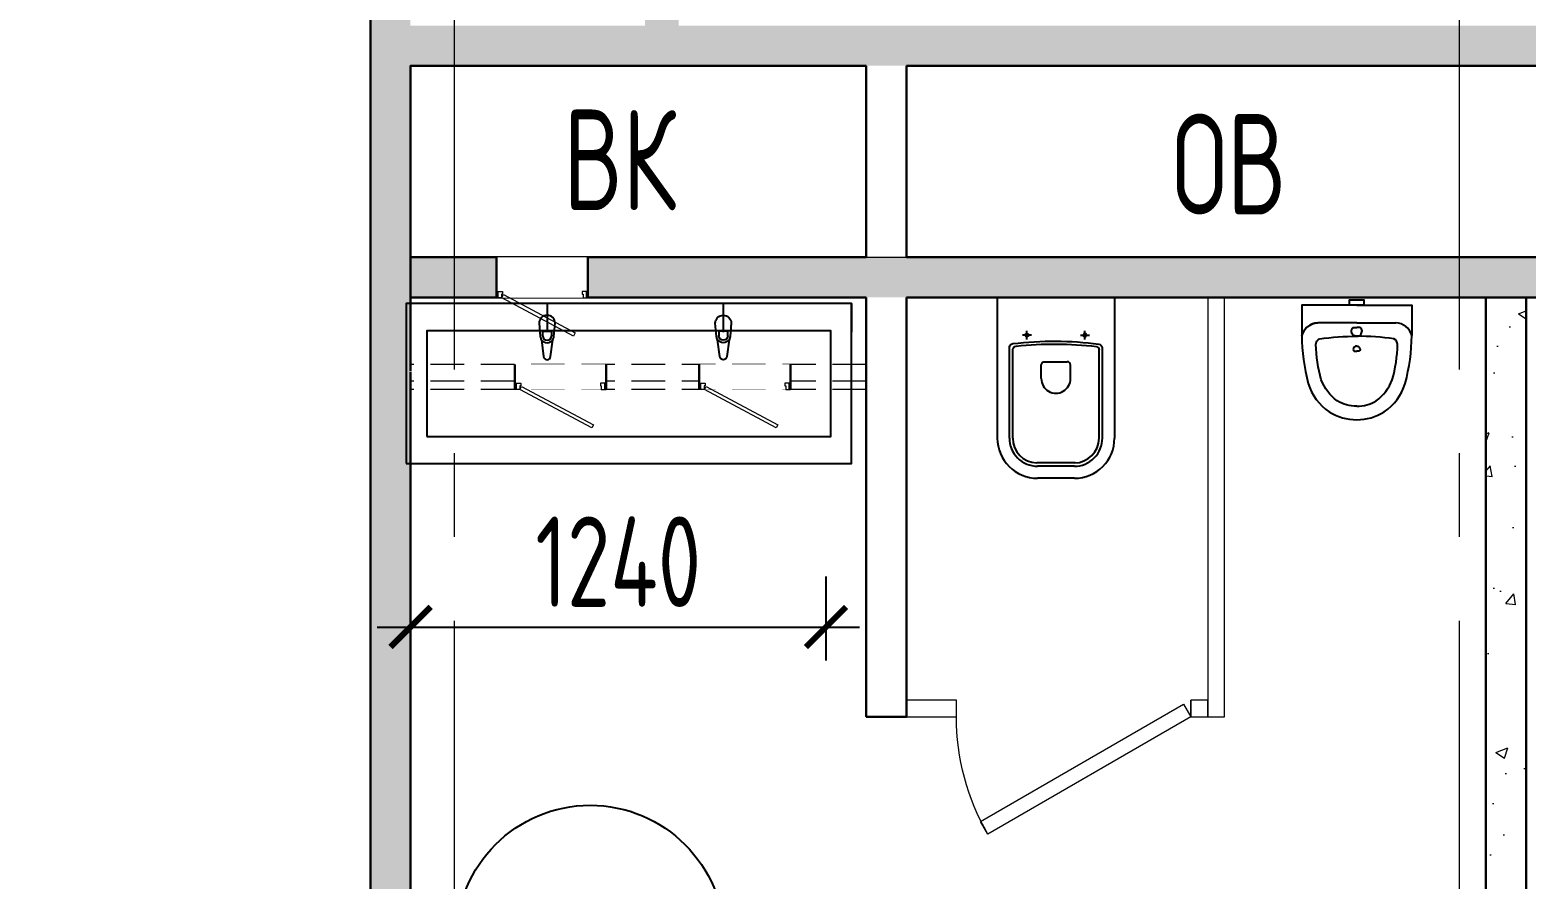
# Model space of a CAD drawing. Header units: millimetres. Extents: x -265044 to 366616, y 0 to 292181.
# Drawn here: x -198500 to -194034, y 119592 to 122127 of the extents above; entities that cross this region are included whole.
import ezdxf
from ezdxf import colors
from ezdxf.entities.mleader import LeaderData, LeaderLine
from ezdxf.enums import TextEntityAlignment as Align
from ezdxf.math import Vec2, Vec3

# ---------------------------------------------------------------- set-up
doc = ezdxf.new("R2010")
doc.units = ezdxf.units.MM
doc.header["$MEASUREMENT"] = 0
doc.set_wipeout_variables(frame=1)
doc.header["$PDMODE"] = 3
doc.header["$PDSIZE"] = -4
doc.linetypes.add('ADSK_Штриховая_ш2 п1', pattern=[3, 2, -1])
doc.linetypes.add('CENTER', pattern=[2, 1.25, -0.25, 0.25, -0.25])
doc.layers.get('0').update_dxf_attribs({"color": 250, "lineweight": 9})
doc.layers.get('Defpoints').update_dxf_attribs({"color": 6})
for name, color, linetype, lineweight in [('_0', 250, 'Continuous', 9), ('АР_Двери', 5, 'Continuous', 18), ('АР_Маркер экспликации', 239, 'Continuous', 13), ('АР_Номер помещения', 1, 'Continuous', 25), ('АР_Оси', 193, 'Continuous', 9), ('АР_Отметки', 250, 'Continuous', 15), ('АР_Перегородки газоблок', 165, 'Continuous', 30), ('АР_Перегородки газоблок_Штрих', 165, 'Continuous', 5), ('АР_Перегородки сантехнические', 216, 'Continuous', 9), ('АР_Помещения_площадь', 19, 'Continuous', 9), ('АР_тонкая линия', 250, 'Continuous', 0)]:
    doc.layers.add(name, color=color, linetype=linetype, lineweight=lineweight)
doc.layers.add('АР_Отверстия', color=251, linetype='Continuous')
doc.layers.add('ТХ_сантехника', color=253, linetype='Continuous')
doc.styles.add('ICOCPEUR', font='isocpeur.ttf')
doc.styles.add('ISOCPEUR', font='isocpeur.ttf', dxfattribs={"width": 0.7})
doc.styles.get("Standard").update_dxf_attribs({"font": 'isocpeur.ttf'})
doc.dimstyles.new('R_100', dxfattribs={"dimtxt": 270, "dimasz": 120, "dimexe": 100, "dimexo": 0, "dimgap": 60, "dimtad": 1, "dimdec": 0, "dimrnd": 5, "dimzin": 0, "dimdsep": 46, "dimtxsty": 'ISOCPEUR', "dimblk": 'ARCHTICK', "dimcen": 0, "dimdle": 100, "dimclrd": 256, "dimclre": 256, "dimclrt": 256, "dimadec": 0, "dimazin": 0, "dimtfac": 2, "dimtdec": 0, "dimtofl": 0, "dimtmove": 1, "dimatfit": 3, "dimfxl": 1, "dimtvp": 3, "dimtolj": 1, "dimtzin": 0, "dimarcsym": 0})
pattern_1 = [(49.99999999999999, (0, 0), (215.178054780226, -18.82564049477853), [22.5, -247.5]), (355, (0, 0), (-41.6254000839, 225.6576401100035), [18, -198]), (100.45144446, (17.9315043, -1.5688032), (173.5526540181336, 206.8319972905888), [19.12205759999999, -210.3426336]), (46.18420000000001, (0, 60), (320.1723992014717, -49.65578423792296), [33.75, -371.25]), (96.63563549, (26.6810235, 55.86200789999999), (280.3985837022685, 292.2355802323651), [28.6831026, -315.5141279999999]), (351.1841639899999, (0, 60), (280.3985835164319, 292.2355800809971), [27, -297.0000003]), (21, (30, 45), (179.0721156355385, -120.7856671996016), [22.5, -247.5]), (326.0000000000001, (30, 45), (72.99459957647451, 217.5450135140559), [18, -198]), (71.45144474, (44.92267620000001, 34.9345278), (252.0667130189913, 96.75934584190615), [19.122057, -210.3426336]), (37.50000000000001, (0, 0), (3.647956595187201, 99.86815614939344), [0, -195.6, 0, -201, 0, -198.75]), (7.499999999999999, (0, 0), (78.92086123264458, 118.3235135647081), [0, -114.6, 0, -191.1, 0, -75.75]), (327.5, (-66.9, 0), (160.1467308517227, -6.766461520313927), [0, -75, 0, -234, 0, -310.5]), (317.5, (-96.9, 0), (174.9558508027159, 30.03149469969532), [0, -97.5, 0, -155.4, 0, -220.5])]

# ---------------------------------------------------------------- blocks, each defined once
blk = doc.blocks.new('*U47')
at = {"layer": 'АР_Номер помещения', "color": 8}
blk.add_circle((751.6294781900615, 3747.195448254171), 400, dxfattribs=at)
at = {"layer": 'АР_Помещения_площадь', "color": 8}
blk.add_line((3037.965397160354, 2935.877906606682), (2615.61704077886, 2935.877906606682), dxfattribs=at)
at = {"color": 8, "style": 'ISOCPEUR', "width": 0.7, "flags": 1}
blk.add_attdef('КАТЕГОРИЯ', (-499.1655280450395, -2092.186355050572), '', height=250, dxfattribs=at)
at = {"layer": 'АР_Номер помещения', "color": 8, "style": 'ISOCPEUR', "width": 0.7}
blk.add_attdef('НОМЕР_ПОМЕЩЕНИЯ', text='', height=300, dxfattribs=at).set_placement((751.6294781871511, 3747.195448254171), align=Align.MIDDLE_CENTER)
at = {"layer": 'АР_Помещения_площадь', "color": 8, "style": 'ISOCPEUR', "width": 0.7}
blk.add_attdef('ПЛОЩАДЬ_ПОМЕЩЕНИЯ', text='', height=200, dxfattribs=at).set_placement((3042.85155513354, 3182.383436574031), align=Align.MIDDLE_RIGHT)
at = {"layer": 'АР_Помещения_площадь', "color": 8, "lineweight": 30, "width": 0.7, "flags": 104}
blk.add_attdef('ИМЯ_ПОМЕЩЕНИЯ', text='', height=100, dxfattribs=at).set_placement((157.6277002443094, 1217.141369806137), align=Align.MIDDLE_CENTER)
blk = doc.blocks.new('Писуар')
at = {"color": 8}
for points in [[(0, 52.94028954673558), (116.4686370022828, 52.94028954673558, 0.3288676504273428), (164.1148975943215, 89.99849222938064, 0.06699893116058607), (144.5155793420272, 233.5217105695046, 0.1722094793049764), (82.36512113403296, 318.0519670632493, 0.1432854428549363), (0, 341.9776548054069, 0.1432854428549363), (-82.36512113403296, 318.0519670632493, 0.1722094793049764), (-144.5155793420272, 233.5217105695046, 0.06699893116058607), (-164.1148975943215, 89.99849222938064)], [(-58.2343185020145, 285.8775635522325, 0.1373961816874208), (-105.8805790944025, 222.3492160912137)], [(58.2343185020145, 285.8775635522325, -0.1373961816874208), (105.8805790944025, 222.3492160912137)], [(-164.1148975943215, 89.99849222938064, 0.3288676504273428), (-116.4686370022828, 52.94028954673558, 7.999999999949305)], [(0, 92.64737713869545, 0.4199956144459171), (-15.88208686397411, 76.76529027472134, 0.1514920714975723), (-10.58805790927727, 66.17723236532765), (0, 66.17723236532765)], [(0, 92.64737713869545, -0.4199956144459171), (15.88208686397411, 76.76529027472134, -0.1514920714975723), (10.58805790927727, 66.17723236532765), (0, 66.17723236532765)]]:
    blk.add_lwpolyline(points, format="xyb", dxfattribs=at)
for points in [[(0, 0), (-164.1148975943215, 0), (-164.1148975943215, 89.99849222938064)], [(0, 0), (164.1148975943215, 0), (164.1148975943215, 89.99849222938064)], [(0, 52.94028954673558), (-116.4686370022828, 52.94028954673558)]]:
    blk.add_lwpolyline(points, dxfattribs=at)
blk.add_lwpolyline([(-21.17611581820529, 0), (21.17611581925303, 0), (21.17611581925303, -15.88208686409052), (-21.17611581820529, -15.88208686409052)], close=True, dxfattribs=at)
for centre, radius, start, end in [((0, 187.055689733359), 114.7039606834222, 90, 120.5102374068071), ((282.2716892509488, 110.1030908932153), 404.0561545671565, 163.8711539522828, 178.9692582618215), ((2.647014477988705, 912.0894989152439), 819.4463970433259, 262.0157644325797, 269.8149201434025)]:
    blk.add_arc(centre, radius, start, end, dxfattribs=at)
at = {"color": 8, "extrusion": (0, 0, -1)}
for centre, radius, start, end in [((0, 187.055689733359), 114.7039606834222, 90, 120.5102374068071), ((282.2716892509488, 110.1030908932153), 404.0561545671565, 163.8711539522828, 178.9692582618215), ((2.647014477988705, 912.0894989152439), 819.4463970433259, 262.0157644325797, 269.8149201434025)]:
    blk.add_arc(centre, radius, start, end, dxfattribs=at)
at = {"color": 8}
for points in [[(-10.58805790869519, 132.350723866839), (-10.58805790869519, 137.6447528214194), (-5.29402895399835, 137.6447528214194), (5.820766091346741e-10, 137.6447528214194)], [(10.58805790985934, 132.350723866839), (10.58805790985934, 137.6447528214194), (5.294028955162503, 137.6447528214194), (5.820766091346741e-10, 137.6447528214194)], [(5.820766091346741e-10, 121.7626659574453), (-5.29402895399835, 121.7626659574453), (-10.58805790869519, 127.0566949121421), (-10.58805790869519, 132.350723866839)], [(5.820766091346741e-10, 121.7626659574453), (5.294028955162503, 121.7626659574453), (10.58805790985934, 127.0566949121421), (10.58805790985934, 132.350723866839)], [(164.1148975943215, 89.99849222938064), (158.8208686397411, 68.8223764107097), (137.6447528209537, 52.94028954673558), (116.4686370022828, 52.94028954673558)]]:
    blk.add_open_spline(points, degree=3, dxfattribs=at)
for points, start_tangent, end_tangent in [([(-121.7190838767565, 117.3716032092052), (-111.1746080475859, 100.5865501387743)], (0.01403744405624366, -0.999901470228126), (0.9741290849035146, -0.2259923139070027)), ([(121.7190838767565, 117.3716032092052), (111.1746080475859, 100.5865501387743)], (-0.01403744405624366, -0.999901470228126), (-0.9741290849035146, -0.2259923139070027))]:
    blk.add_spline(points, degree=3, dxfattribs=dict(at, start_tangent=start_tangent, end_tangent=end_tangent))
blk = doc.blocks.new('смеситель короткий')
at = {"color": 8}
for p, q in [((41.95281027909368, 21.00000000011642), (0, 25)), ((24.91040886752307, 13.60000000009313), (39.78100593853742, 13.60000000009313)), ((24.91040886752307, -13.59999999997672), (24.91040886752307, 13.60000000009313)), ((104.4000000003725, 11.10000000009313), (51.46626196149737, 17.72976797923911)), ((0, -25), (41.95281027909368, -21)), ((39.78100593853742, -13.59999999997672), (24.91040886752307, -13.59999999997672)), ((51.46626196149737, -17.72976797923911), (104.4000000003725, -11.09999999997672))]:
    blk.add_line(p, q, dxfattribs=at)
for centre, major_axis, ratio, start_param, end_param in [((0, 0), (-17.67766952966472, 17.67766952966472), 0.9999999999998838, -0.7853981633975065, 2.356194490192287), ((39.78100593853742, 0), (9.616652224137074, 9.616652224137077), 0.9999999999997804, 3.926990816987351, 7.068583470577144), ((40.05289184302092, 0), (-14.90989084578103, 14.90989084578102), 0.9999999999992423, -1.357360455577257, -0.8756248293274875), ((40.05289184302092, 0), (14.90989084570516, 14.90989084570517), 1, 4.498953109162998, 6.496621178401278), ((103.0097633138648, 8.731149137020111e-11), (7.910207267981215, 7.910207267981219), 0.9999999999993545, 4.051588559454646, 6.943985728119452), ((40.05289184302092, 0), (14.90989084573811, 14.90989084573811), 0.9999999999988525, 4.017217482909098, 4.498953109156932)]:
    blk.add_ellipse(centre, major_axis=major_axis, ratio=ratio, start_param=start_param, end_param=end_param, dxfattribs=at)
blk = doc.blocks.new('раковина')
at = {"layer": 'ТХ_сантехника', "color": 8}
for p, q in [((968010.4086821892, -23753.9982091662), (968100.0335356699, -23753.9982091662)), ((968010.4086821892, -24153.9982091662), (968100.0335356699, -24153.9982091662)), ((968010.4086821892, -24703.9982091662), (968100.0335356699, -24703.9982091662))]:
    blk.add_line(p, q, dxfattribs=at)
for points in [[(968510.4086821892, -25143.9982091662), (968510.4086821892, -23753.9982091662), (968010.4086821892, -23753.9982091662), (968010.4086821892, -25143.9982091662)], [(968425.4086821892, -25078.9982091662), (968425.4086821892, -23818.9982091662), (968095.4086821892, -23818.9982091662), (968095.4086821892, -25078.9982091662)]]:
    blk.add_lwpolyline(points, close=True, dxfattribs=at)
at = {"layer": 'ТХ_сантехника', "color": 8, "ltscale": 100, "xscale": -1, "rotation": 180}
blk.add_blockref('смеситель короткий', (968072.0995176868, -24153.9982091662), dxfattribs=at)
at = {"layer": 'ТХ_сантехника', "color": 8}
blk.add_blockref('смеситель короткий', (968072.0995176868, -24703.9982091662), dxfattribs=at)
blk = doc.blocks.new('_ArchTick')
at = {"color": 8, "linetype": 'ByBlock', "const_width": 0.15}
blk.add_lwpolyline([(-0.5, -0.5), (0.5, 0.5)], dxfattribs=at)
blk = doc.blocks.new('*D924')
at = {"layer": 'Defpoints', "color": 8, "lineweight": -2, "ltscale": 100, "transparency": 16777216}
for p, q in [((-197363.9151109828, 120494.9740248108), (-197363.9151109828, 120244.3848639634)), ((-196123.919288593, 120494.975649811), (-196123.919288593, 120244.3848639634)), ((-197463.9151109828, 120344.3848639634), (-196023.919288593, 120344.3848639634))]:
    blk.add_line(p, q, dxfattribs=at)
at = {"layer": 'Defpoints', "color": 0, "lineweight": 13, "ltscale": 100, "transparency": 16777216}
for p in [(-197363.9151109828, 120494.9740248108), (-196123.919288593, 120494.975649811), (-196123.919288593, 120344.3848639634)]:
    blk.add_point(p, dxfattribs=at)
at = {"layer": 'Defpoints', "color": 8, "lineweight": -2, "ltscale": 100, "transparency": 16777216, "xscale": 120, "yscale": 120, "zscale": 120, "rotation": 180}
blk.add_blockref('_ArchTick', (-197363.9151109828, 120344.3848639634), dxfattribs=at)
at = {"layer": 'Defpoints', "color": 8, "lineweight": -2, "ltscale": 100, "transparency": 16777216, "xscale": 120, "yscale": 120, "zscale": 120}
blk.add_blockref('_ArchTick', (-196123.919288593, 120344.3848639634), dxfattribs=at)
at = {"layer": 'Defpoints', "color": 8, "ltscale": 100, "transparency": 16777216, "insert": (-196743.9171997879, 120539.3848639634), "char_height": 270, "attachment_point": 5, "style": 'ISOCPEUR'}
blk.add_mtext('\\A1;1240', dxfattribs=at)
blk = doc.blocks.new('_DotSmall')
at = {"color": 8, "linetype": 'ByBlock', "const_width": 0.5}
blk.add_lwpolyline([(-0.0625, 0, 1), (0.0625, 0, 1)], format="xyb", close=True, dxfattribs=at)
blk = doc.blocks.new('*U10')
at = {"color": 8}
for p, q in [((0, 0), (0, 49.99999999999997)), ((700, -3.774758283725532e-15), (700, 49.99999999999996))]:
    blk.add_line(p, q, dxfattribs=at)
blk.add_lwpolyline([(0, 1.4210854715202e-14), (606.2177826491072, -349.9999999999998), (628.092782649107, -312.1113885844306), (21.875, 37.88861141556917)], close=True, dxfattribs=at)
blk.add_arc((0, 0), 699.9999999999998, 330.0000000000085, 7.016709298534877e-15, dxfattribs=at)
blk = doc.blocks.new('унитаз поликлиники')
at = {"color": 8}
for p, q in [((0, 175.0000000000002), (0, -175.0000000000002)), ((0, 175), (420, 175)), ((420, 138.7140846226539), (149.5783947814593, 138.7140846226539)), ((112.3925950961525, 73.10633269583923), (112.3925950961525, 100.1998648888257)), ((420, 129), (156.7708916987863, 128.6947987100866)), ((125.6120020395715, 86.65309879256529), (99.54435587919897, 86.65309879256529)), ((493.9712139845033, 57.06385601698344), (493.9712139845033, -57.06385601697843)), ((503.999999999694, 55.00022672359819), (504, -54.99999999976626)), ((540, 55), (540, -55)), ((191.9062512759224, -33.70112225765479), (191.9062512759224, 33.70086718935636)), ((242.4404502270149, 43.73651019929093), (201.8725803082448, 43.73651019929093)), ((242.4404502270149, -43.73676526706549), (201.8725803082448, -43.73676526706549)), ((125.5166089892259, -86.5183978031564), (99.44897864899713, -86.48967862475547)), ((112.3121347758092, -72.95707587784273), (112.282285361212, -100.0505916278053)), ((420, -129), (155.1814843298739, -128.6950537779776)), ((0, -175), (420, -175)), ((420, -139), (147.8638372268865, -138.7268586217251))]:
    blk.add_line(p, q, dxfattribs=at)
for centre, radius, start, end in [((420, 55), 120, 0, 90), ((420.4860874894543, 55.20134403063184), 83.51415522076329, 359.861865640253, 90.33348740461295), ((420, 55), 74, 0, 90), ((242.4404502270149, -0.0001275341201107949), 43.73663773336648, 270, 90), ((420, -55), 120, 270, 0), ((420, -55), 84, 270, 0), ((420.0000000000005, -55.00000000000023), 73.99999999999977, 270, 358.4018165566912)]:
    blk.add_arc(centre, radius, start, end, dxfattribs=at)
at = {"color": 8, "extrusion": (0, 0, -1)}
for centre, major_axis, ratio, start_param, end_param in [((149.5158196882217, 127.3348454206425), (-5.639474792591372, -10.54905920003566), 0.8213730805515044, 1.269211342410273, 2.570669150556824), ((112.3925950961525, 86.7676048639405), (3.546847614444126, 3.546847614444128), 0.9999999999995854, 5.504024733397926, 11.78721004057751), ((1158.06257319661, -0.0001275341201107949), (-731.0106498963555, -726.449596775183), 0.9937751111245587, 0.6598491803284507, 0.910919136193018), ((984.1422315649793, -0.0001275341201107949), (-23.40018430090171, -941.4133244262395), 0.8972800535149483, 1.42225774313891, 1.677846830341707), ((154.4364780247083, 119.7958318011661), (-5.610534641830925, -7.716306582968154), 0.7980925127033731, 1.232924341648666, 2.686722882739946), ((201.9351554014825, -33.4519114207651), (4.122340877798591, -9.490584745542167), 0.9647969637839732, 0.4292600198093375, 1.943413251271767), ((147.9264123201242, -127.4729975277733), (5.417041441869642, -10.44430136326478), 0.8364427514803542, 0.5611398427268642, 1.877576555759112), ((155.244059423228, -117.4864474327478), (5.303740529548787, -10.40618587121702), 0.8429843284803838, 0.5499024529424461, 1.881899719380306)]:
    blk.add_ellipse(centre, major_axis=major_axis, ratio=ratio, start_param=start_param, end_param=end_param, dxfattribs=at)
at = {"color": 8}
for centre, major_axis, ratio, start_param, end_param in [((201.9351554014825, 33.45165635299054), (4.122340877798588, 9.490584745542174), 0.9647969637839732, 0.4292600198093375, 1.943413251271767), ((112.2970839152217, -86.61833975484478), (3.542937838331404, -3.550753085458856), 0.9999999999995854, 5.504024733397926, 11.78721004057751)]:
    blk.add_ellipse(centre, major_axis=major_axis, ratio=ratio, start_param=start_param, end_param=end_param, dxfattribs=at)
blk = doc.blocks.new('*U1544')
at = {"color": 8}
blk.add_wipeout([(-565.0000000000091, 59.95859344216501), (444.9028247361907, 59.95859344216501), (444.9028247361906, -217.6467703792971), (-565.0000000000094, -217.6467703792971)], dxfattribs=at)
for p, q in [((-530.0000000000093, 60.00000000096298), (-565.0000000000093, 60.00000000096299)), ((-550.0000000000093, 60.00000000096308), (-550.0000000000093, -9.999999999034593)), ((-550.0000000000093, -9.999999999034593), (-550.0000000000093, 60.00000000096308)), ((-510.0000000000093, 60.00000000096298), (-530.0000000000093, 60.00000000096298)), ((-510.0000000000093, 20.00000000096298), (-510.0000000000093, 60.00000000096298)), ((-500.0000000000093, 20.00000000096298), (-510.0000000000093, 20.00000000096298)), ((-500.0000000000093, -9.999999999034692), (-500.0000000000093, 20.00000000096298)), ((379.9028247361909, -9.999999999034632), (379.9028247361909, 20.00000000096304)), ((379.9028247361909, 20.00000000096304), (389.902824736191, 20.00000000096304)), ((389.902824736191, 20.00000000096304), (389.902824736191, 60.00000000096303)), ((389.902824736191, 60.00000000096303), (409.902824736191, 60.00000000096303)), ((409.902824736191, 60.00000000096303), (444.902824736191, 60.00000000096304)), ((429.902824736191, 60.00000000096313), (429.902824736191, -9.999999999034545)), ((429.902824736191, -9.999999999034545), (429.902824736191, 60.00000000096313)), ((-565.0000000000093, -9.999999999034683), (-530.0000000000093, -9.999999999034687)), ((-530.0000000000093, -9.999999999034687), (-500.0000000000093, -9.999999999034692)), ((409.902824736191, -9.999999999034635), (379.9028247361909, -9.999999999034632)), ((444.902824736191, -9.999999999034639), (409.902824736191, -9.999999999034635))]:
    blk.add_line(p, q, dxfattribs=at)
at = {"color": 8, "lineweight": 30}
for p, q in [((-565.0000000000093, 59.95859344216533), (-565.0000000000093, -217.646770379297)), ((444.902824736191, 59.95859344216537), (444.902824736191, -217.6467703792969))]:
    blk.add_line(p, q, dxfattribs=at)
at = {"color": 8}
blk.add_lwpolyline([(388.8226024798294, 60.24635655710596), (370.0190755727128, 24.94157818571139), (-424.338437783679, 448.0209335958394), (-405.5349108765625, 483.3257119672342)], close=True, dxfattribs=at)
blk = doc.blocks.new('*U1547')
at = {"color": 8}
blk.add_wipeout([(-565.0000000000091, 59.95859344216501), (444.9028247361907, 59.95859344216501), (444.90282473619055, -387.7601720045584), (-565.0000000000094, -387.7601720045586)], dxfattribs=at)
for p, q in [((-530.0000000000093, 60.00000000096298), (-565.0000000000093, 60.00000000096299)), ((-550.0000000000093, 60.00000000096308), (-550.0000000000093, -9.999999999034593)), ((-550.0000000000093, -9.999999999034593), (-550.0000000000093, 60.00000000096308)), ((-510.0000000000093, 60.00000000096298), (-530.0000000000093, 60.00000000096298)), ((-510.0000000000093, 20.00000000096298), (-510.0000000000093, 60.00000000096298)), ((-500.0000000000093, 20.00000000096298), (-510.0000000000093, 20.00000000096298)), ((-500.0000000000093, -9.999999999034692), (-500.0000000000093, 20.00000000096298)), ((379.9028247361909, -9.999999999034632), (379.9028247361909, 20.00000000096304)), ((379.9028247361909, 20.00000000096304), (389.902824736191, 20.00000000096304)), ((389.902824736191, 20.00000000096304), (389.902824736191, 60.00000000096303)), ((389.902824736191, 60.00000000096303), (409.902824736191, 60.00000000096303)), ((409.902824736191, 60.00000000096303), (444.902824736191, 60.00000000096304)), ((429.902824736191, 60.00000000096313), (429.902824736191, -9.999999999034545)), ((429.902824736191, -9.999999999034545), (429.902824736191, 60.00000000096313)), ((-565.0000000000093, -9.999999999034683), (-530.0000000000093, -9.999999999034687)), ((-530.0000000000093, -9.999999999034687), (-500.0000000000093, -9.999999999034692)), ((409.902824736191, -9.999999999034635), (379.9028247361909, -9.999999999034632)), ((444.902824736191, -9.999999999034639), (409.902824736191, -9.999999999034635))]:
    blk.add_line(p, q, dxfattribs=at)
at = {"color": 8, "lineweight": 30}
for p, q in [((-565.0000000000093, 59.95859344216533), (-565.0000000000093, -387.7601720045584)), ((444.902824736191, 59.95859344216537), (444.902824736191, -387.7601720045583))]:
    blk.add_line(p, q, dxfattribs=at)
at = {"color": 8}
blk.add_lwpolyline([(388.8226024798294, 60.24635655710596), (370.0190755727128, 24.94157818571139), (-424.338437783679, 448.0209335958394), (-405.5349108765625, 483.3257119672342)], close=True, dxfattribs=at)

msp = doc.modelspace()

# ---------------------------------------------------------------- hatches: boundary and pattern name
at = {"layer": 'АР_Перегородки газоблок_Штрих', "ltscale": 100}
h = msp.add_hatch(dxfattribs=at)
h.set_pattern_fill('AR-CONC', color=8, scale=30)
h.set_pattern_definition(pattern_1)
h.paths.add_polyline_path([(-197233.9151109831, 124548.397099864), (-197363.9151109829, 124548.397099864), (-197363.9151109829, 124600.6824583526), (-197483.9151109828, 124600.6824583526), (-197483.9151109829, 121099.140863475, 0.09525128799542544), (-197363.9151109828, 121143.316811928), (-197363.9151109829, 122020.3170660118), (-197363.9151109829, 122020.3174086252), (-197233.9151109831, 122020.3173552842), (-197233.9151109831, 122140.3170660118), (-197364.1489062715, 122140.3170660118), (-197364.1151109829, 122140.7057118303), (-197364.1151109829, 123640.7057118304), (-197233.9151109831, 123640.7057118304), (-197233.9151109831, 123760.7057118303), (-197363.9151109829, 123760.7057118303), (-197363.9151109829, 124428.397099864), (-197233.9151109831, 124428.397099864)])
h.paths.add_polyline_path([(-196563.9077933564, 124600.6824583526), (-196663.9077933568, 124600.6824583526), (-196663.9076542278, 124548.397099864), (-197233.9151109831, 124548.397099864), (-197233.9151109831, 124428.397099864), (-196663.9073349132, 124428.397099864), (-196663.9055582165, 123760.7057118303), (-197233.9151109831, 123760.7057118303), (-197233.9151109831, 123640.7057118304), (-196764.1151109829, 123640.7057118304), (-196663.9052389019, 123640.7057118303), (-196663.9012464369, 122140.3177058237), (-196563.9012464373, 122140.3179719192)])
h.paths.add_polyline_path([(-196563.9151109826, 127350.6824583525), (-196663.9151109829, 127350.6824583525), (-196663.9077933568, 124600.6824583526), (-196563.9077933564, 124600.6824583526)])
h.paths.add_polyline_path([(-197363.915110983, 127350.6824583525), (-197483.9151109828, 127350.6824583525), (-197483.9151109828, 124600.6824583526), (-197363.9151109829, 124600.6824583526)])
h = msp.add_hatch(dxfattribs=at)
h.set_pattern_fill('AR-CONC', color=8, scale=30)
h.set_pattern_definition(pattern_1)
h.paths.add_polyline_path([(-190393.9237537337, 123152.3887809765), (-190513.9237090724, 123152.3871990746), (-190513.909971974, 122140.3170660118), (-197362.4473793036, 122140.3170660118), (-197362.4473793036, 122020.3137697774), (-190513.9083899917, 122020.3109104098), (-190513.9008518052, 121448.4784288714), (-197363.9151109828, 121448.4784288712), (-197363.9151109828, 121328.495369308), (-190513.8992702804, 121328.5069742351), (-190513.8991925884, 121322.6134058199), (-190513.8977952643, 121322.6134058199), (-190513.8977952643, 120884.3032050406), (-190513.8607231591, 118520.6593772406), (-190613.1786350766, 118520.6559817169), (-190613.1765908063, 118400.6559817344), (-188433.9151109827, 118400.6824583525), (-188433.917155253, 118520.6824583351), (-190393.862255816, 118520.6609590893)])
edge = h.paths.add_edge_path()
edge.add_line((-197363.9151109828, 121105.7429913883), (-197363.9151109828, 121143.3168119281))
edge.add_arc((-197538.8089604042, 121433.3276700606), 338.6652571495604, 279.3281592215792, 301.0924837210941, ccw=False)
edge.add_line((-197483.9151109829, 121099.140863475), (-197483.9151109829, 118520.6640052367))
edge.add_line((-197483.9151109829, 118520.6640052367), (-197633.8824654617, 118520.6515843898))
edge.add_line((-197633.8824654617, 118520.6515843898), (-197633.8725572111, 118400.6499500117))
edge.add_line((-197633.8725572111, 118400.6499500117), (-197264.9514221446, 118400.6498717905))
edge.add_line((-197264.9514221446, 118400.6498717905), (-197264.9617230687, 118520.6451104181))
edge.add_line((-197264.9617230687, 118520.6451104181), (-197363.9151109828, 118520.6738749546))
edge.add_line((-197363.9151109828, 118520.6738749546), (-197363.9151109828, 121105.7429913883))
h.paths.add_polyline_path([(-187913.9151109828, 123270.6824583525), (-187993.9151109828, 123270.8154791156), (-188033.9135905866, 123270.8154791155), (-188033.9151109828, 121714.3203533522), (-188033.9151109837, 118400.6824583525), (-187913.9151109818, 118400.6824583525), (-187913.915110983, 121948.4739019158)])
h = msp.add_hatch(dxfattribs=at)
h.set_pattern_fill('AR-CONC', color=8, scale=2)
h.set_pattern_definition([(49.99999999999999, (-674236.6806862328, -51868.70093542454), (364.369337992008, -31.87817107780617), [38.1, -419.1]), (355, (-674236.6806862328, -51868.70093542454), (-70.48684284993868, 382.1136904780703), [30.48, -335.28116834]), (100.4514447, (-674206.3166722327, -51871.35744242457), (293.8824941807065, 350.2355038243902), [32.38001759999999, -356.1804891999999]), (46.18420000000001, (-674236.6806862328, -51767.1009354245), (542.1580817842598, -84.0846558654543), [57.15, -628.65]), (96.63555760999992, (-674191.5008862327, -51774.10793542454), (474.808268103006, 494.8522491954431), [48.57004628, -534.27121632]), (351.1841511700001, (-674236.6806862328, -51767.1009354245), (474.8082681299541, 494.8522491710653), [45.71993414, -502.91946384]), (21, (-674185.8806862327, -51792.50093542453), (303.228782538265, -204.5303963741752), [38.1, -419.1]), (326.0000000000001, (-674185.8806862327, -51792.50093542453), (123.6040566952941, 368.3759322446385), [30.48, -335.28]), (71.45144499999999, (-674160.6116210327, -51809.54513522453), (426.8328385574323, 163.8455377718105), [32.3800176, -356.1798752]), (37.50000000000001, (-674236.6806862328, -51868.70093542454), (6.177206501183633, 169.1100777463062), [0, -331.216, 0, -340.36, 0, -336.55]), (7.499999999999999, (-674236.6806862328, -51868.70093542454), (133.6393250206115, 200.361149636239), [0, -194.056, 0, -323.596, 0, -128.27]), (327.5, (-674349.9646862327, -51868.70093542454), (271.1811903337428, -11.45748798534689), [0, -127, 0, -396.24, 0, -525.78]), (317.5, (-674400.7646862327, -51868.70093542454), (296.2583627720361, 50.85298206666606), [0, -165.1, 0, -263.144, 0, -373.38])])
h.paths.add_polyline_path([(-194153.9247206158, 121328.5117880746), (-194153.913966213, 118800.7124720745), (-194033.9289880288, 118800.6524446305), (-194033.9248755059, 121328.5126940633)])

# ---------------------------------------------------------------- linework, layer by layer
at = {"layer": '_0', "color": 8, "ltscale": 100}
msp.add_line((-196003.9197947496, 121448.4774984429), (-191587.2691437653, 121448.4774984429), dxfattribs=at)
at = {"layer": 'АР_Оси', "color": 8, "linetype": 'CENTER', "ltscale": 1000}
for p, q in [((-197233.9151109831, 134363.1513644527), (-197233.9151109831, 78630.80280076223)), ((-194233.915110983, 134363.1513644526), (-194233.915110983, 78630.80280076223))]:
    msp.add_line(p, q, dxfattribs=at)
at = {"layer": 'АР_Перегородки газоблок', "color": 8, "ltscale": 100}
msp.add_line((-196003.9199210385, 122020.3170660118), (-197363.9151109829, 122020.3170660118), dxfattribs=at)
for points in [[(-197483.9151109829, 118520.6639668389), (-197483.9151109828, 127350.6824583525)], [(-196003.9197947496, 122020.3168505981), (-197363.9151109829, 122020.3174086252), (-197363.9151109828, 121448.4816211333), (-196003.9197947496, 121448.4774984429)], [(-197363.9151109828, 121108.7880073821), (-197363.9151109829, 122020.3170660118)], [(-196003.9197947496, 121448.4774984429), (-196003.9197947496, 122020.3168505981)], [(-192183.9276224286, 122020.3170660118), (-195883.9197947496, 122020.315474541)], [(-195883.9197947496, 122020.315474541), (-195883.9197947496, 121448.4774984429)], [(-195883.9197947496, 121448.4774984429), (-192912.4936630953, 121448.4872440414)], [(-196003.9215213734, 121328.4810429926), (-197363.9151109828, 121328.4790899143)], [(-196003.9197803486, 120076.1463075668), (-196003.9215213734, 121328.4810429926)], [(-196003.9199210385, 121328.512241069), (-196003.9199210385, 120076.1582556841)], [(-192183.9276224286, 121328.512241069), (-195883.9209616664, 121328.512241069)], [(-195883.9209616664, 121328.477498438), (-195883.9209616664, 120076.1463075668)], [(-194153.9141222801, 118800.6824583525), (-194153.9239514696, 121328.512241069)], [(-194033.9248755059, 121328.512241069), (-194033.9248755059, 118800.6824583525)], [(-197363.9151109828, 121105.7429913883), (-197363.9151109828, 118520.6738749546)], [(-195883.9197803486, 120076.1463075668), (-196003.9197803486, 120076.1463075668)]]:
    msp.add_lwpolyline(points, dxfattribs=at)
at = {"layer": 'АР_Перегородки сантехнические', "color": 8, "lineweight": 0}
for points in [[(-194933.9395008719, 121328.4741801213), (-194983.9395008673, 121328.4734965248), (-194983.9202779002, 120076.1258905516), (-194933.9202779048, 120076.126574148)], [(-195883.9201221468, 120126.1140459802), (-195883.9194385504, 120076.1140459849), (-195734.3941505262, 120076.1268109891), (-195734.3948341227, 120126.1268109844)], [(-195034.3948341226, 120126.1243064051), (-195034.3941505263, 120076.1243064097), (-194983.920278053, 120076.1370714139), (-194983.9209616495, 120126.1370714093)]]:
    msp.add_lwpolyline(points, close=True, dxfattribs=at)
at = {"layer": 'АР_тонкая линия', "color": 8, "linetype": 'ADSK_Штриховая_ш2 п1', "ltscale": 50}
for points in [[(-196003.9212429565, 121128.2132233939), (-197363.9176896284, 121128.2114411343)], [(-196003.9211386897, 121053.2132234012), (-197363.9186294148, 121053.2114411401)], [(-196003.9211734453, 121078.2132233988), (-197363.9183248026, 121078.2114411383)]]:
    msp.add_lwpolyline(points, dxfattribs=at)

# ---------------------------------------------------------------- block references
at = {"layer": 'АР_Двери', "color": 8, "lineweight": 30, "xscale": -1}
msp.add_blockref('*U10', (-195034.3944923244, 120076.1260669514), dxfattribs=at)
at = {"layer": 'АР_Маркер экспликации', "color": 8}
ref = msp.add_blockref('*U47', (-197579.2190586416, 115664.8045517458), dxfattribs=at)
ref.add_attrib('НОМЕР_ПОМЕЩЕНИЯ', '160', dxfattribs={"layer": 'АР_Номер помещения', "color": 8, "height": 300, "style": 'ISOCPEUR', "width": 0.7}).set_placement((-196827.5895804545, 119412), align=Align.MIDDLE_CENTER)
ref.add_attrib('ПЛОЩАДЬ_ПОМЕЩЕНИЯ', '8.83', dxfattribs={"layer": 'АР_Помещения_площадь', "color": 8, "height": 200, "style": 'ISOCPEUR', "width": 0.7}).set_placement((-194536.3675035079, 118847.1879883199), align=Align.MIDDLE_RIGHT)
at = {"layer": 'ТХ_сантехника', "color": 8, "xscale": 0.9566550043806278, "yscale": 0.9566550043806278, "zscale": 0.9566550043806278, "rotation": 270}
msp.add_blockref('раковина', (-173323.2274156905, 1047362.498867798), dxfattribs=at)
at = {"layer": 'ТХ_сантехника', "color": 8, "rotation": 270.0015666875582}
msp.add_blockref('унитаз поликлиники', (-195437.4438580491, 121328.5016887818), dxfattribs=at)
at = {"layer": 'ТХ_сантехника', "color": 8, "ltscale": 100, "rotation": 180.0015666875582}
msp.add_blockref('Писуар', (-194539.4315143857, 121305.1833598266), dxfattribs=at)

# ---------------------------------------------------------------- texts
at = {"layer": 'АР_Отверстия', "color": 8, "ltscale": 100, "char_height": 300, "attachment_point": 5, "line_spacing_factor": 0.7, "style": 'ICOCPEUR'}
for s, insert in [('\\A1;{\\W0.7;ВК}', (-196739.3034499948, 121739.1256408786)), ('\\A1;{\\W0.7;ОВ}', (-194920.5932121761, 121726.2879287153))]:
    msp.add_mtext(s, dxfattribs=dict(at, insert=insert))

# ---------------------------------------------------------------- dimensions: what is measured, and where the dimension line sits
at = {"layer": 'Defpoints', "color": 8, "ltscale": 100}
dim = msp.add_linear_dim(base=(-196123.919288593, 120344.3848639634), p1=(-197363.9151109828, 120494.9740248108), p2=(-196123.919288593, 120494.975649811), dimstyle='R_100', override={"dimpost": '\\X', "dimclrd": 8, "dimclre": 8, "dimclrt": 8, "dimfxl": 2.5, "dimarcsym": 1}, dxfattribs=at)
dim.commit()
dim.dimension.update_dxf_attribs({"geometry": '*D924', "text_midpoint": (-196743.9171997879, 120539.3848639634)})

# ---------------------------------------------------------------- leaders
at = {"layer": 'АР_Отметки', "color": 8}
ml = msp.add_multileader_mtext('Standard', dxfattribs=at)
ml.set_content('%%P0,000', color=8, style='ISOCPEUR')
ml.set_leader_properties(color=8, linetype='Continuous', lineweight=-1)
ml.set_arrow_properties(name='DOTSMALL')
ml.build(insert=Vec2(0, 0))
ml.multileader.update_dxf_attribs({"has_text_frame": 1, "text_left_attachment_type": 4, "text_right_attachment_type": 4, "dogleg_length": 100, "arrow_head_size": 180})
ctx = ml.context
ctx.base_point, ctx.char_height, ctx.arrow_head_size, ctx.landing_gap_size, ctx.plane_origin = Vec3(-195756.5539536524, 128483.8249865545, -0.1595442850443263), 250, 180, 50, Vec3(-198827.6356693176, 126894.2764455226, -0.1595442850443263)
ctx.left_attachment, ctx.right_attachment = 4, 4
notes = []
notes.append((ctx, [(0, (0, 0, 0), (0, 0), (1, 0), 1, [])]))
ctx.mtext.insert, ctx.mtext.width, ctx.mtext.line_spacing_style, ctx.mtext.flow_direction = Vec3(-195706.5539536524, 128817.1583198878, -0.1595442850443263), 852.6970314602484, 2, 5
ml = msp.add_multileader_mtext('Standard', dxfattribs=at)
ml.set_content('%%P0,000', color=8, style='ISOCPEUR')
ml.set_leader_properties(color=8, linetype='Continuous', lineweight=-1)
ml.set_arrow_properties(name='DOTSMALL')
ml.build(insert=Vec2(0, 0))
ml.multileader.update_dxf_attribs({"has_text_frame": 1, "text_left_attachment_type": 4, "text_right_attachment_type": 4, "dogleg_length": 100, "arrow_head_size": 180})
ctx = ml.context
ctx.base_point, ctx.char_height, ctx.arrow_head_size, ctx.landing_gap_size, ctx.plane_origin = Vec3(-202684.2395502269, 121780.8524941115, -0.1595442850443263), 250, 180, 50, Vec3(-205755.3212658922, 120191.3039530797, -0.1595442850443263)
ctx.left_attachment, ctx.right_attachment = 4, 4
notes.append((ctx, [(0, (0, 0, 0), (0, 0), (1, 0), 1, [])]))
ctx.mtext.insert, ctx.mtext.width, ctx.mtext.line_spacing_style, ctx.mtext.flow_direction = Vec3(-202634.2395502269, 122114.1858274449, -0.1595442850443263), 852.6970314602484, 2, 5
for ctx, leaders in notes:
    for number, flags, end, landing, length, lines in leaders:
        leader = LeaderData()
        leader.index, (leader.has_last_leader_line, leader.has_dogleg_vector, leader.attachment_direction) = number, flags
        leader.last_leader_point, leader.dogleg_vector, leader.dogleg_length = Vec3(end), Vec3(landing), length
        for number, points, colour, breaks in lines:
            line = LeaderLine()
            line.index, line.vertices, line.color, line.breaks = number, Vec3.list(points), colors.encode_raw_color(colour), breaks
            leader.lines.append(line)
        ctx.leaders.append(leader)

# ---------------------------------------------------------------- next in the draw order: block references
at = {"layer": 'АР_Двери', "color": 8, "xscale": 0.2701273999331003, "yscale": 0.2701273999331003, "zscale": 0.2701273999331003, "rotation": 180.0022807060942}
for name, p in [('*U1547', (-196986.8760018471, 121343.7409794086)), ('*U1544', (-196932.4103961068, 121069.424276864)), ('*U1544', (-196381.8802795702, 121069.4354225835))]:
    msp.add_blockref(name, p, dxfattribs=at)

doc.saveas('drawing.dxf')
